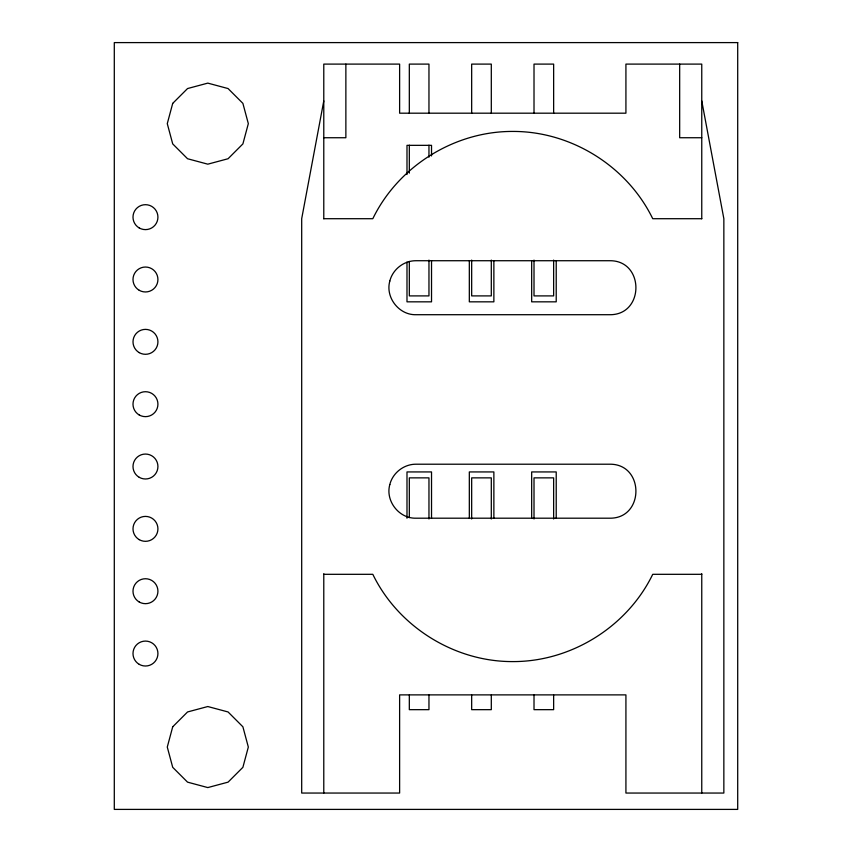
<?xml version="1.0" encoding="UTF-8"?>
<svg xmlns="http://www.w3.org/2000/svg" width="852" height="852" viewBox="0 0 852 852"><rect width="100%" height="100%" fill="white"/><g stroke="black" fill="none" stroke-linecap="round" stroke-linejoin="round"><path stroke-width="1.28" d="M323.781 100.919L301.693 218.708L301.693 793.052L399.62 793.052L399.62 694.881L625.922 694.881L625.922 793.052L723.849 793.052L723.849 218.708L701.76 100.919M323.781 137.736L345.869 137.736L345.869 64.102M701.76 137.736L679.672 137.736L679.672 64.102M323.781 218.708L372.814 218.708C398.257 166.246 454.467 131.197 512.766 131.432C571.074 131.197 627.285 166.246 652.728 218.708L701.76 218.708M323.781 574.312L372.814 574.312C398.257 626.774 454.467 661.823 512.766 661.589C571.074 661.823 627.285 626.774 652.728 574.312L701.76 574.312M701.76 218.815L701.76 64.102L625.922 64.102L625.922 113.188L399.62 113.188L399.62 64.102L323.781 64.102L323.781 218.815M701.76 573.726L701.76 793.052M556.218 260.712L556.218 301.832L531.669 301.832L531.669 260.712M556.218 518.208L556.218 471.933L531.669 471.933L531.669 518.208M553.64 113.295L553.64 64.102L534.012 64.102L534.012 113.295M553.64 260.094L553.64 295.9L534.012 295.9L534.012 260.094M553.64 518.975L553.64 477.865L534.012 477.865L534.012 518.975M553.64 695.04L553.64 709.663L534.012 709.663L534.012 695.04M493.872 260.712L493.872 301.832L469.324 301.832L469.324 260.712M493.872 518.208L493.872 471.933L469.324 471.933L469.324 518.208M491.306 113.295L491.306 64.102L471.667 64.102L471.667 113.295M491.306 260.094L491.306 295.9L471.667 295.9L471.667 260.094M491.306 518.975L491.306 477.865L471.667 477.865L471.667 518.975M491.306 695.04L491.306 709.663L471.667 709.663L471.667 695.04M431.527 155.948L431.527 145.341L406.99 145.341L406.99 174.511M431.527 260.712L431.527 301.832L406.99 301.832L406.99 262.043M431.527 518.208L431.527 471.933L406.99 471.933L406.99 518.208M428.961 113.295L428.961 64.102L409.322 64.102L409.322 113.295M428.961 145.202L428.961 157.162M428.961 260.094L428.961 295.9L409.322 295.9L409.322 261.415M428.961 518.975L428.961 477.865L409.322 477.865L409.322 517.643M428.961 695.04L428.961 709.663L409.322 709.663L409.322 695.04M409.322 145.202L409.322 173.126M323.781 573.726L323.781 793.052M389.811 281.085C385.179 297.401 399.034 315.197 415.978 314.707L609.553 314.707C644.687 315.304 644.687 260.126 609.553 260.723L415.978 260.723C403.944 260.616 392.676 269.392 389.811 281.085M389.811 484.575C385.179 500.891 399.034 518.687 415.978 518.197L609.553 518.197C644.687 518.793 644.687 463.616 609.553 464.212L415.978 464.212C403.944 464.106 392.676 472.881 389.811 484.575M172.711 103.38L167.28 123.646L172.711 143.903L187.546 158.738L207.803 164.17L228.07 158.738L242.895 143.903L248.326 123.646L242.895 103.38L228.07 88.555L207.803 83.123L187.546 88.555L172.711 103.38M172.711 726.799L167.28 747.055L172.711 767.322L187.546 782.147L207.803 787.578L228.07 782.147L242.895 767.322L248.326 747.055L242.895 726.799L228.07 711.963L207.803 706.532L187.546 711.963L172.711 726.799M737.704 42.6L114.296 42.6L114.296 809.4L737.704 809.4L737.704 42.6M139.227 227.953A12.471 12.471 0 0 0 157.929 217.154A12.471 12.471 0 0 0 139.227 206.354A12.471 12.471 0 0 0 139.227 227.953M139.227 290.298A12.471 12.471 0 0 0 157.929 279.499A12.471 12.471 0 0 0 139.227 268.7A12.471 12.471 0 0 0 139.227 290.298M139.227 352.632A12.471 12.471 0 0 0 157.929 341.844A12.471 12.471 0 0 0 139.227 331.045A12.471 12.471 0 0 0 139.227 352.632M139.227 414.977A12.471 12.471 0 0 0 157.929 404.178A12.471 12.471 0 0 0 139.227 393.379A12.471 12.471 0 0 0 139.227 414.977M139.227 477.322A12.471 12.471 0 0 0 157.929 466.523A12.471 12.471 0 0 0 139.227 455.724A12.471 12.471 0 0 0 139.227 477.322M139.227 539.657A12.471 12.471 0 0 0 157.929 528.868A12.471 12.471 0 0 0 139.227 518.069A12.471 12.471 0 0 0 139.227 539.657M139.227 602.002A12.471 12.471 0 0 0 157.929 591.203A12.471 12.471 0 0 0 139.227 580.404A12.471 12.471 0 0 0 139.227 602.002M139.227 664.347A12.471 12.471 0 0 0 157.929 653.548A12.471 12.471 0 0 0 139.227 642.749A12.471 12.471 0 0 0 139.227 664.347"/></g></svg>
